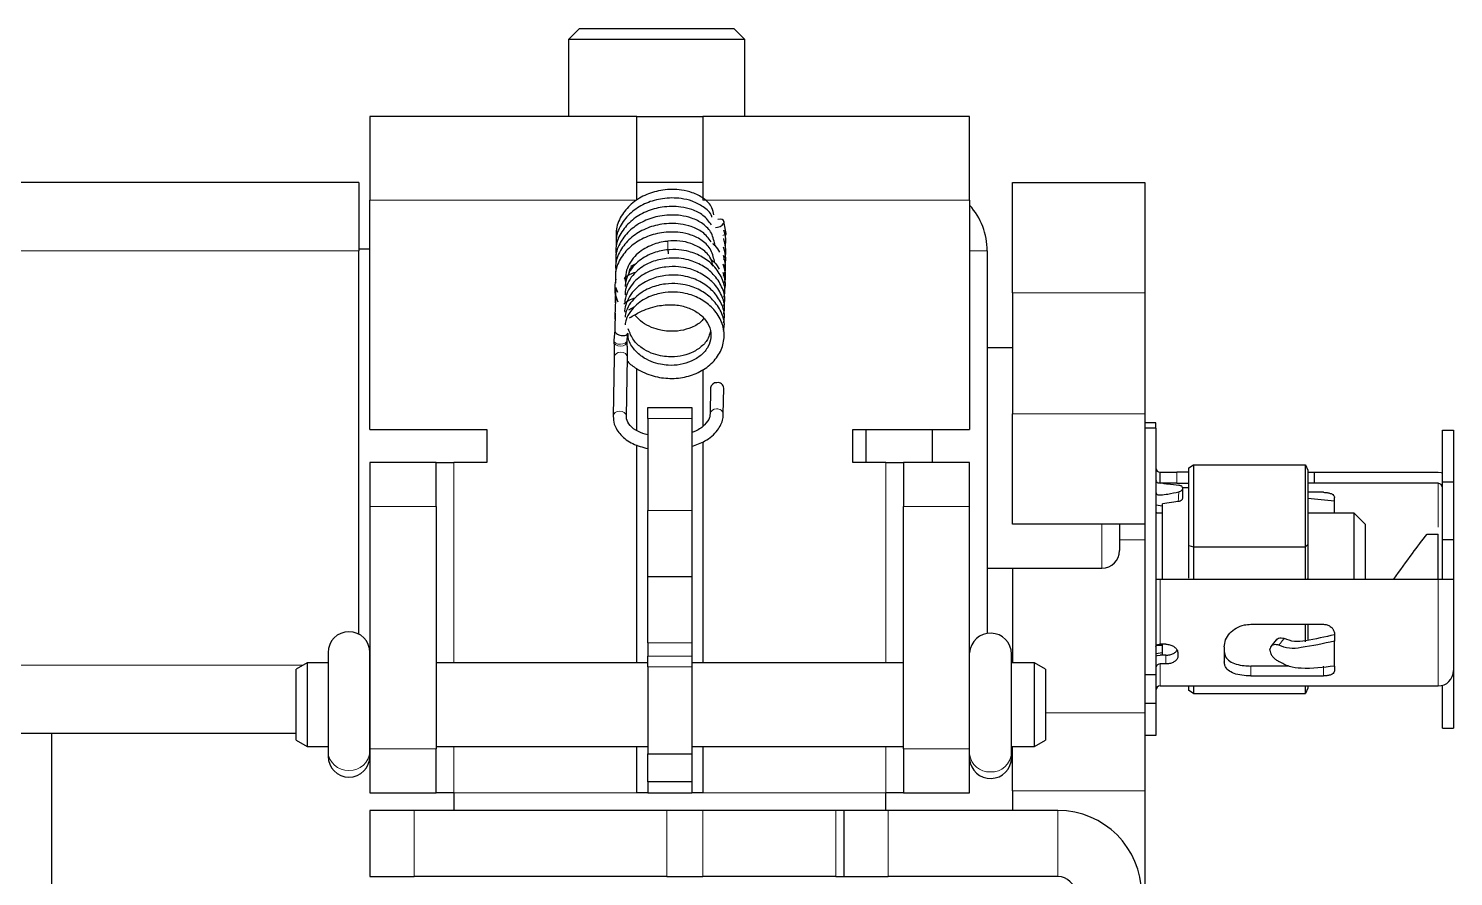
# Model space of a CAD drawing. Header units: millimetres. Extents: x -1019 to 1271, y -273 to 1986.
# Drawn here: x -70.8 to -6.1, y -226.9 to -188.4 of the extents above; entities that cross this region are included whole.
import ezdxf

# ---------------------------------------------------------------- set-up
doc = ezdxf.new("R2010")
doc.units = ezdxf.units.MM

msp = doc.modelspace()

# ---------------------------------------------------------------- linework, layer by layer
at = {"color": 7, "linetype": 'Continuous', "lineweight": 25}
for p, q in [((-45.789, -188.436), (-46.289, -188.936)), ((-45.789, -188.436), (-41.984, -188.436)), ((-41.984, -188.436), (-38.789, -188.436)), ((-38.289, -188.936), (-38.789, -188.436)), ((-46.289, -188.936), (-46.289, -192.436)), ((-41.941, -188.936), (-46.289, -188.936)), ((-38.289, -188.936), (-41.941, -188.936)), ((-38.289, -192.436), (-38.289, -188.936)), ((-43.189, -192.436), (-55.289, -192.436)), ((-55.289, -192.436), (-55.289, -196.236)), ((-43.189, -196.236), (-43.189, -192.436)), ((-43.189, -192.436), (-40.189, -192.436)), ((-28.089, -192.436), (-40.189, -192.436)), ((-40.189, -192.436), (-40.189, -196.236)), ((-28.089, -196.236), (-28.089, -192.436)), ((-55.789, -195.436), (-884.789, -195.436)), ((-55.789, -195.436), (-55.789, -198.536)), ((-40.189, -195.436), (-43.189, -195.436)), ((-26.139, -195.436), (-20.139, -195.436)), ((-26.139, -200.436), (-26.139, -195.436)), ((-20.139, -195.436), (-20.139, -200.436)), ((-55.289, -206.636), (-55.289, -196.236)), ((-28.089, -196.236), (-28.089, -206.636)), ((-39.141, -197.668), (-39.232, -197.19)), ((-39.137, -197.748), (-39.141, -197.668)), ((-39.135, -197.789), (-39.137, -197.748)), ((-55.789, -198.436), (-55.289, -198.436)), ((-55.789, -215.938), (-55.789, -198.536)), ((-43.454, -199.233), (-43.189, -199.086)), ((-27.289, -198.536), (-27.289, -215.899)), ((-44.149, -200.205), (-44.168, -200.894)), ((-44.145, -200.174), (-44.055, -200.406)), ((-44.163, -200.978), (-44.179, -201.628)), ((-44.156, -200.591), (-44.174, -201.285)), ((-26.139, -200.436), (-26.139, -205.936)), ((-20.139, -200.436), (-20.139, -205.936)), ((-44.17, -201.364), (-44.187, -202.066)), ((-43.551, -201.21), (-43.281, -201.057)), ((-44.181, -202.126), (-44.226, -202.609)), ((-44.177, -201.751), (-44.186, -202.136)), ((-43.627, -202.581), (-43.597, -202.263)), ((-44.226, -202.609), (-44.222, -202.689)), ((-43.623, -202.661), (-43.627, -202.581)), ((-26.139, -202.936), (-27.289, -202.936)), ((-44.209, -203.369), (-44.258, -206.045)), ((-43.658, -206.056), (-43.61, -203.38)), ((-43.189, -206.681), (-43.189, -203.878)), ((-40.189, -203.924), (-40.189, -206.482)), ((-39.839, -204.753), (-39.861, -205.942)), ((-39.261, -205.953), (-39.24, -204.764)), ((-42.689, -205.636), (-40.689, -205.636)), ((-42.689, -206.136), (-42.689, -205.636)), ((-42.689, -206.136), (-42.689, -210.321)), ((-40.689, -205.636), (-40.689, -206.136)), ((-40.689, -206.136), (-40.689, -210.321)), ((-39.86, -205.929), (-39.861, -205.942)), ((-26.139, -210.936), (-26.139, -205.936)), ((-20.139, -205.936), (-20.139, -210.936)), ((-55.289, -206.636), (-49.989, -206.636)), ((-49.989, -206.636), (-49.989, -208.136)), ((-33.389, -206.636), (-28.089, -206.636)), ((-33.389, -208.136), (-33.389, -206.636)), ((-32.789, -206.636), (-32.789, -208.136)), ((-29.789, -206.636), (-29.789, -208.136)), ((-19.639, -206.336), (-20.139, -206.336)), ((-19.639, -206.578), (-20.139, -206.578)), ((-19.639, -206.578), (-19.639, -206.336)), ((-19.639, -206.578), (-19.639, -217.759)), ((-6.639, -206.678), (-6.139, -206.678)), ((-6.639, -209.02), (-6.639, -206.678)), ((-6.139, -206.678), (-6.139, -209.02)), ((-43.189, -217.236), (-43.189, -207.342)), ((-40.189, -207.2), (-40.189, -217.236)), ((-52.289, -208.136), (-55.289, -208.136)), ((-55.289, -208.136), (-55.289, -210.136)), ((-52.289, -210.136), (-52.289, -208.136)), ((-52.289, -208.136), (-51.489, -208.136)), ((-49.989, -208.136), (-51.489, -208.136)), ((-31.889, -208.136), (-33.389, -208.136)), ((-31.889, -208.136), (-31.089, -208.136)), ((-28.089, -208.136), (-31.089, -208.136)), ((-31.089, -208.136), (-31.089, -210.136)), ((-28.089, -210.136), (-28.089, -208.136)), ((-19.439, -209.086), (-19.439, -208.586)), ((-19.439, -208.586), (-18.689, -208.586)), ((-18.139, -208.586), (-18.689, -208.586)), ((-18.139, -208.386), (-17.939, -208.244)), ((-18.139, -211.91), (-18.139, -208.386)), ((-17.939, -208.244), (-17.939, -211.968)), ((-17.939, -208.244), (-12.854, -208.244)), ((-12.854, -211.968), (-12.854, -208.244)), ((-12.854, -208.244), (-12.739, -208.49)), ((-12.739, -208.49), (-12.739, -211.868)), ((-12.739, -208.586), (-12.439, -208.586)), ((-12.439, -209.086), (-12.439, -208.586)), ((-12.439, -208.586), (-6.839, -208.586)), ((-18.689, -209.086), (-19.439, -209.086)), ((-18.689, -209.086), (-18.139, -209.086)), ((-18.439, -209.274), (-18.439, -209.349)), ((-18.139, -209.286), (-18.439, -209.286)), ((-12.439, -209.086), (-12.739, -209.086)), ((-6.839, -209.086), (-12.439, -209.086)), ((-6.639, -209.02), (-6.139, -209.02)), ((-6.639, -211.63), (-6.639, -209.02)), ((-6.139, -209.02), (-6.139, -211.63)), ((-19.639, -210.06), (-19.339, -210.103)), ((-18.625, -209.913), (-19.339, -210.014)), ((-19.339, -213.436), (-19.339, -210.014)), ((-12.039, -209.494), (-12.739, -209.494)), ((-11.539, -209.895), (-12.739, -209.776)), ((-11.539, -209.895), (-11.539, -209.731)), ((-11.539, -210.436), (-11.539, -209.895)), ((-55.289, -210.136), (-55.289, -221.136)), ((-52.289, -210.136), (-52.289, -221.136)), ((-42.689, -213.321), (-42.689, -210.321)), ((-40.689, -210.321), (-40.689, -213.321)), ((-31.089, -221.136), (-31.089, -210.136)), ((-28.089, -221.136), (-28.089, -210.136)), ((-19.339, -210.436), (-19.639, -210.436)), ((-10.639, -210.436), (-12.739, -210.436)), ((-10.139, -210.936), (-10.639, -210.436)), ((-10.639, -213.436), (-10.639, -210.436)), ((-20.139, -210.936), (-26.139, -210.936)), ((-21.289, -210.936), (-21.289, -212.136)), ((-20.139, -210.936), (-20.139, -211.649)), ((-10.139, -210.936), (-10.139, -213.436)), ((-20.139, -211.649), (-20.139, -219.507)), ((-18.139, -213.39), (-18.139, -211.91)), ((-18.139, -211.91), (-17.939, -211.968)), ((-17.939, -211.968), (-17.939, -213.436)), ((-17.939, -211.968), (-12.854, -211.968)), ((-12.854, -211.968), (-12.739, -211.868)), ((-12.854, -213.436), (-12.854, -211.968)), ((-12.739, -211.868), (-12.739, -213.408)), ((-7.339, -211.387), (-6.839, -211.387)), ((-6.639, -211.63), (-6.139, -211.63)), ((-6.639, -213.436), (-6.639, -211.63)), ((-6.139, -211.63), (-6.139, -213.436)), ((-27.289, -212.936), (-22.089, -212.936)), ((-26.139, -212.936), (-26.139, -217.236)), ((-42.689, -213.321), (-40.689, -213.321)), ((-42.689, -216.321), (-42.689, -213.321)), ((-40.689, -213.321), (-40.689, -216.321)), ((-19.639, -213.436), (-19.439, -213.436)), ((-19.439, -213.436), (-8.839, -213.436)), ((-12.767, -213.436), (-12.739, -213.408)), ((-8.839, -213.436), (-6.839, -213.436)), ((-6.839, -213.436), (-6.139, -213.436)), ((-6.139, -213.436), (-6.139, -217.586)), ((-15.339, -215.486), (-12.039, -215.486)), ((-12.854, -216.276), (-12.854, -215.486)), ((-12.739, -215.486), (-12.739, -216.215)), ((-42.689, -216.321), (-42.689, -216.938)), ((-40.689, -216.321), (-40.689, -216.938)), ((-19.597, -216.436), (-19.339, -216.436)), ((-19.189, -216.389), (-19.439, -216.389)), ((-19.339, -216.887), (-19.339, -216.389)), ((-16.539, -216.51), (-16.539, -217.188)), ((-14.189, -216.197), (-14.422, -216.492)), ((-14.148, -216.154), (-14.186, -216.2)), ((-11.539, -215.928), (-11.539, -216.253)), ((-11.539, -217.385), (-11.539, -216.253)), ((-57.192, -216.773), (-57.192, -221.26)), ((-55.292, -221.26), (-55.292, -216.773)), ((-42.689, -217.421), (-42.689, -216.938)), ((-40.689, -216.938), (-40.689, -217.421)), ((-26.19, -221.325), (-26.19, -216.838)), ((-19.639, -216.813), (-19.339, -216.77)), ((-19.189, -216.887), (-19.439, -216.887)), ((-18.639, -216.806), (-18.639, -216.925)), ((-14.466, -216.658), (-14.466, -216.629)), ((-58.139, -217.236), (-58.639, -217.525)), ((-58.639, -220.748), (-58.639, -217.525)), ((-57.192, -217.236), (-58.139, -217.236)), ((-58.139, -217.236), (-58.139, -221.036)), ((-55.289, -217.236), (-55.292, -217.236)), ((-42.689, -217.236), (-52.289, -217.236)), ((-42.689, -217.421), (-42.689, -221.362)), ((-31.089, -217.236), (-40.689, -217.236)), ((-40.689, -217.421), (-40.689, -221.362)), ((-25.139, -217.236), (-26.19, -217.236)), ((-24.639, -217.525), (-25.139, -217.236)), ((-25.139, -219.136), (-25.139, -217.236)), ((-24.639, -217.525), (-24.639, -219.136)), ((-20.139, -217.759), (-19.639, -217.759)), ((-19.639, -217.759), (-19.639, -219.069)), ((-19.189, -217.284), (-19.439, -217.284)), ((-13.619, -217.379), (-15.339, -217.379)), ((-15.339, -217.832), (-12.039, -217.832)), ((-11.539, -217.385), (-11.539, -217.597)), ((-6.139, -217.586), (-6.139, -220.194)), ((-19.439, -218.286), (-12.439, -218.286)), ((-18.139, -218.487), (-18.139, -218.286)), ((-17.939, -218.629), (-18.139, -218.487)), ((-17.939, -218.286), (-17.939, -218.629)), ((-12.854, -218.629), (-12.854, -218.286)), ((-12.739, -218.382), (-12.854, -218.629)), ((-12.739, -218.286), (-12.739, -218.382)), ((-12.439, -218.286), (-6.839, -218.286)), ((-6.639, -220.194), (-6.639, -218.257)), ((-20.139, -219.069), (-19.639, -219.069)), ((-19.639, -219.069), (-19.639, -220.536)), ((-17.939, -218.629), (-12.854, -218.629)), ((-25.139, -221.036), (-25.139, -219.136)), ((-24.639, -219.136), (-24.639, -220.748)), ((-20.139, -219.507), (-20.139, -223.042)), ((-6.639, -220.194), (-6.139, -220.194)), ((-58.639, -220.436), (-881.839, -220.436)), ((-69.739, -220.436), (-69.739, -233.836)), ((-58.639, -220.748), (-58.139, -221.036)), ((-58.139, -221.036), (-57.192, -221.036)), ((-55.292, -221.036), (-55.289, -221.036)), ((-52.289, -221.036), (-42.689, -221.036)), ((-43.189, -223.136), (-43.189, -221.036)), ((-40.689, -221.036), (-31.089, -221.036)), ((-40.189, -221.036), (-40.189, -223.136)), ((-26.19, -221.036), (-25.139, -221.036)), ((-26.139, -223.042), (-26.139, -221.036)), ((-25.139, -221.036), (-24.639, -220.748)), ((-19.639, -220.536), (-20.139, -220.536)), ((-57.192, -221.26), (-57.192, -221.473)), ((-55.292, -221.473), (-55.292, -221.26)), ((-55.289, -221.136), (-55.289, -223.136)), ((-52.289, -223.136), (-52.289, -221.136)), ((-42.689, -221.362), (-40.689, -221.362)), ((-42.689, -222.636), (-42.689, -221.362)), ((-40.689, -221.362), (-40.689, -222.636)), ((-31.089, -221.136), (-31.089, -223.136)), ((-28.089, -223.136), (-28.089, -221.136)), ((-26.19, -221.538), (-26.19, -221.325)), ((-40.689, -222.636), (-42.689, -222.636)), ((-42.689, -222.636), (-42.689, -223.136)), ((-40.689, -222.636), (-40.689, -223.136)), ((-55.289, -223.136), (-52.289, -223.136)), ((-51.489, -223.136), (-52.289, -223.136)), ((-51.489, -223.136), (-51.489, -223.936)), ((-42.689, -223.136), (-43.189, -223.136)), ((-42.689, -223.136), (-40.689, -223.136)), ((-40.189, -223.136), (-40.689, -223.136)), ((-31.889, -223.936), (-31.889, -223.136)), ((-31.089, -223.136), (-31.889, -223.136)), ((-31.089, -223.136), (-28.089, -223.136)), ((-26.139, -223.042), (-26.139, -223.936)), ((-20.139, -223.042), (-20.139, -227.66)), ((-55.289, -223.936), (-55.289, -226.936)), ((-53.289, -223.936), (-55.289, -223.936)), ((-41.83, -223.936), (-53.289, -223.936)), ((-40.191, -223.936), (-41.83, -223.936)), ((-34.15, -223.936), (-40.191, -223.936)), ((-33.789, -223.936), (-34.15, -223.936)), ((-33.789, -223.936), (-33.789, -226.936)), ((-31.789, -223.936), (-33.789, -223.936)), ((-24.089, -223.936), (-31.789, -223.936)), ((-55.289, -226.936), (-53.289, -226.936)), ((-41.83, -226.936), (-53.289, -226.936)), ((-41.83, -226.936), (-40.191, -226.936)), ((-34.15, -226.936), (-40.191, -226.936)), ((-34.15, -226.936), (-33.789, -226.936)), ((-33.789, -226.936), (-31.789, -226.936)), ((-24.089, -226.936), (-31.789, -226.936))]:
    msp.add_line(p, q, dxfattribs=at)
at = {"color": 8, "linetype": 'Continuous', "lineweight": 18}
for p, q in [((-55.289, -196.236), (-43.189, -196.236)), ((-40.189, -196.236), (-28.089, -196.236)), ((-55.789, -198.536), (-884.789, -198.536)), ((-28.089, -198.536), (-27.289, -198.536)), ((-20.139, -200.436), (-26.139, -200.436)), ((-40.689, -206.136), (-42.689, -206.136)), ((-26.139, -205.936), (-20.139, -205.936)), ((-51.489, -208.136), (-51.489, -217.236)), ((-31.889, -217.236), (-31.889, -208.136)), ((-18.689, -208.586), (-18.689, -209.086)), ((-6.839, -211.077), (-6.839, -209.086)), ((-55.289, -210.136), (-52.289, -210.136)), ((-42.689, -210.321), (-40.689, -210.321)), ((-31.089, -210.136), (-28.089, -210.136)), ((-22.089, -212.936), (-22.089, -210.936)), ((-20.139, -211.649), (-21.289, -211.649)), ((-19.439, -213.436), (-19.439, -216.389)), ((-6.839, -218.286), (-6.839, -213.436)), ((-40.689, -216.321), (-42.689, -216.321)), ((-42.689, -216.938), (-40.689, -216.938)), ((-19.189, -217.284), (-19.189, -216.887)), ((-58.312, -217.336), (-882.165, -217.336)), ((-40.689, -217.421), (-42.689, -217.421)), ((-19.439, -217.284), (-19.439, -218.286)), ((-15.339, -217.379), (-15.339, -217.832)), ((-12.039, -217.832), (-12.039, -217.379)), ((-24.639, -219.507), (-20.139, -219.507)), ((-51.489, -221.036), (-51.489, -223.136)), ((-31.889, -223.136), (-31.889, -221.036)), ((-52.289, -221.136), (-55.289, -221.136)), ((-28.089, -221.136), (-31.089, -221.136)), ((-51.489, -223.136), (-43.189, -223.136)), ((-40.189, -223.136), (-31.889, -223.136)), ((-20.139, -223.042), (-26.139, -223.042)), ((-53.289, -226.936), (-53.289, -223.936)), ((-41.83, -223.936), (-41.83, -226.936)), ((-40.191, -226.936), (-40.191, -223.936)), ((-34.15, -223.936), (-34.15, -226.936)), ((-31.789, -226.936), (-31.789, -223.936)), ((-24.089, -226.936), (-24.089, -223.936))]:
    msp.add_line(p, q, dxfattribs=at)
at = {"color": 7, "linetype": 'Continuous', "lineweight": 25, "flags": 128}
for points in [[(-39.61, -197.471), (-39.52, -197.464), (-39.408, -197.427), (-39.314, -197.368), (-39.25, -197.297), (-39.227, -197.224), (-39.248, -197.161), (-39.309, -197.116), (-39.403, -197.097), (-39.513, -197.107), (-39.513, -197.107)], [(-6.839, -208.586), (-6.702, -208.6), (-6.639, -208.616)], [(-19.639, -216.511), (-19.635, -216.487), (-19.623, -216.464), (-19.605, -216.443), (-19.58, -216.425), (-19.55, -216.409), (-19.515, -216.398), (-19.478, -216.391), (-19.439, -216.389)], [(-19.639, -216.911), (-19.575, -216.898), (-19.439, -216.887)]]:
    msp.add_lwpolyline(points, dxfattribs=at)
at = {"color": 8, "linetype": 'Continuous', "lineweight": 18, "flags": 128}
for points in [[(-44.226, -202.609), (-44.204, -202.67), (-44.141, -202.726), (-44.044, -202.762), (-43.929, -202.773)], [(-44.222, -202.689), (-44.201, -202.75), (-44.137, -202.806), (-44.04, -202.843), (-43.926, -202.854)], [(-43.929, -202.773), (-43.815, -202.757), (-43.717, -202.716), (-43.651, -202.657), (-43.626, -202.588), (-43.627, -202.582)], [(-43.926, -202.854), (-43.811, -202.837), (-43.713, -202.796), (-43.647, -202.737), (-43.623, -202.668), (-43.623, -202.661)], [(-43.921, -203.133), (-43.805, -203.149), (-43.705, -203.199), (-43.637, -203.276), (-43.61, -203.367), (-43.61, -203.38)], [(-43.969, -205.809), (-43.853, -205.825), (-43.754, -205.875), (-43.685, -205.952), (-43.658, -206.043), (-43.658, -206.053)]]:
    msp.add_lwpolyline(points, dxfattribs=at)
at = {"color": 7, "linetype": 'Continuous', "lineweight": 25}
for centre, radius, start, end in [((-30.389, -198.536), 3.1, 0, 42.10345), ((-40.453, -198.478), 1.321, 180.03812, 188.14499), ((-39.571, -204.787), 0.271, 85.73425, 172.68849), ((-39.513, -204.79), 0.275, 5.44423, 97.76212), ((-19.439, -208.386), 0.2, 180, 270), ((-6.839, -209.286), 0.2, 360, 90), ((-19.539, -210.355), 0.0996, 183.92792, 234.46683), ((-22.089, -212.136), 0.8, 270, 360), ((-56.242, -216.773), 0.95, 0, 180), ((-27.14, -216.838), 0.95, 0, 176.43864), ((-19.457, -217.466), 0.183, 84.18756, 172.66613), ((-6.839, -217.586), 0.7, 270, 0), ((-19.439, -218.486), 0.2, 90, 180), ((-56.242, -221.473), 0.95, 180, 0), ((-27.14, -221.538), 0.95, 183.56136, 0), ((-24.089, -227.736), 3.8, 360, 90), ((-24.089, -227.736), 0.8, 0, 90)]:
    msp.add_arc(centre, radius, start, end, dxfattribs=at)
at = {"color": 8, "linetype": 'Continuous', "lineweight": 18}
for centre, radius, start, end in [((-39.322, -197.652), 0.181, 283.90594, 354.86143), ((-39.273, -197.749), 0.136, 306.99505, 0.34312), ((-35.777, -198.212), 6.004, 178.95899, 182.54389), ((-43.941, -203.403), 0.271, 85.73425, 172.68849), ((-43.989, -206.079), 0.271, 85.73561, 172.67092), ((-39.591, -205.98), 0.274, 86.00044, 169.28545), ((-39.535, -205.979), 0.275, 5.45357, 97.76132), ((-56.283, -221.215), 0.91, 182.83874, 272.58194), ((-56.201, -221.215), 0.91, 267.41806, 357.16126), ((-27.18, -221.276), 0.915, 186.49577, 272.45998), ((-27.099, -221.28), 0.91, 267.41806, 357.16126)]:
    msp.add_arc(centre, radius, start, end, dxfattribs=at)
at = {"color": 7, "linetype": 'Continuous', "lineweight": 25}
for points, knots in [([(-39.688, -196.903), (-39.71, -196.794), (-39.77, -196.496), (-40.126, -196.144), (-40.624, -195.882), (-41.255, -195.734), (-41.987, -195.737), (-42.753, -195.948), (-43.4, -196.332), (-43.878, -196.873), (-44.137, -197.437), (-44.118, -197.803), (-44.112, -197.936)], [0, 0, 0, 0, 0.0609839, 0.1665776, 0.2611484, 0.340769, 0.4665559, 0.5806366, 0.6944561, 0.8102727, 0.930746, 1, 1, 1, 1]), ([(-39.795, -197.353), (-39.911, -197.198), (-40.132, -196.905), (-40.65, -196.653), (-41.277, -196.505), (-42.012, -196.512), (-42.776, -196.725), (-43.421, -197.111), (-43.896, -197.654), (-44.151, -198.211), (-44.132, -198.569), (-44.125, -198.694)], [0, 0, 0, 0, 0.11295, 0.214051, 0.299187, 0.433803, 0.55581, 0.677461, 0.801422, 0.930294, 1, 1, 1, 1]), ([(-39.777, -196.999), (-39.78, -196.989), (-39.832, -196.795), (-40.146, -196.532), (-40.633, -196.266), (-41.268, -196.12), (-41.999, -196.124), (-42.765, -196.337), (-43.41, -196.721), (-43.887, -197.264), (-44.143, -197.82), (-44.125, -198.179), (-44.118, -198.306)], [0, 0, 0, 0, 0.0061328, 0.1183376, 0.2188004, 0.30339, 0.4370853, 0.5582979, 0.6791949, 0.8022997, 0.9303188, 1, 1, 1, 1]), ([(-39.64, -198.309), (-39.676, -198.11), (-39.748, -197.72), (-40.154, -197.295), (-40.659, -197.037), (-41.29, -196.892), (-42.023, -196.899), (-42.788, -197.114), (-43.432, -197.5), (-43.905, -198.044), (-44.159, -198.601), (-44.139, -198.958), (-44.132, -199.083)], [0, 0, 0, 0, 0.105633, 0.206699, 0.297136, 0.373302, 0.493784, 0.602944, 0.711752, 0.822704, 0.93802, 1, 1, 1, 1]), ([(-39.653, -199.082), (-39.692, -198.881), (-39.766, -198.489), (-40.176, -198.063), (-40.682, -197.807), (-41.314, -197.664), (-42.047, -197.673), (-42.811, -197.891), (-43.452, -198.279), (-43.927, -198.825), (-44.187, -199.428), (-44.158, -199.833), (-44.146, -200.006)], [0, 0, 0, 0, 0.104296, 0.202934, 0.291149, 0.365462, 0.483109, 0.589629, 0.695738, 0.804096, 0.916648, 1, 1, 1, 1]), ([(-39.814, -198.12), (-39.931, -197.966), (-40.153, -197.674), (-40.673, -197.423), (-41.301, -197.277), (-42.036, -197.286), (-42.799, -197.502), (-43.442, -197.89), (-43.915, -198.435), (-44.167, -198.991), (-44.146, -199.347), (-44.139, -199.471)], [0, 0, 0, 0, 0.113055, 0.214192, 0.299379, 0.434187, 0.556286, 0.677953, 0.802107, 0.931106, 1, 1, 1, 1]), ([(-39.167, -198.334), (-39.155, -198.217), (-39.131, -197.968), (-39.199, -197.72), (-39.235, -197.589)], [0, 0, 0, 0, 0.468673, 1, 1, 1, 1]), ([(-41.78, -198.101), (-41.796, -198.102), (-42.034, -198.117), (-42.52, -198.243), (-43.068, -198.554), (-43.433, -198.948), (-43.634, -199.317), (-43.721, -199.711), (-43.706, -199.942), (-43.698, -200.059)], [0, 0, 0, 0, 0.0151801, 0.2174139, 0.4505766, 0.582747, 0.7207301, 0.8592406, 1, 1, 1, 1]), ([(-39.734, -199.221), (-39.759, -199.106), (-39.825, -198.803), (-40.19, -198.448), (-40.693, -198.195), (-41.232, -198.062), (-41.594, -198.08), (-41.777, -198.089)], [0, 0, 0, 0, 0.151607, 0.400003, 0.622084, 0.809197, 1, 1, 1, 1]), ([(-39.754, -198.195), (-39.72, -198.225), (-39.58, -198.345), (-39.494, -198.488), (-39.43, -198.596)], [0, 0, 0, 0, 0.248613, 1, 1, 1, 1]), ([(-39.223, -199.242), (-39.208, -199.207), (-39.088, -198.929), (-39.174, -198.627), (-39.249, -198.362)], [0, 0, 0, 0, 0.124356, 1, 1, 1, 1]), ([(-39.241, -198.92), (-39.216, -198.865), (-39.136, -198.689), (-39.147, -198.363), (-39.21, -198.105), (-39.242, -197.976)], [0, 0, 0, 0, 0.181461, 0.588641, 1, 1, 1, 1]), ([(-39.238, -201.025), (-39.22, -200.949), (-39.154, -200.659), (-39.304, -200.15), (-39.667, -199.596), (-40.203, -199.181), (-40.762, -198.947), (-41.317, -198.85), (-41.885, -198.86), (-42.545, -199.015), (-43.09, -199.333), (-43.455, -199.728), (-43.648, -200.095), (-43.724, -200.382), (-43.719, -200.517), (-43.718, -200.535)], [0, 0, 0, 0, 0.039759, 0.151422, 0.260898, 0.359607, 0.457072, 0.522051, 0.602454, 0.695291, 0.802476, 0.863214, 0.9266, 0.990206, 1, 1, 1, 1]), ([(-39.231, -200.64), (-39.213, -200.565), (-39.147, -200.276), (-39.295, -199.767), (-39.657, -199.213), (-40.192, -198.797), (-40.751, -198.562), (-41.305, -198.464), (-41.872, -198.473), (-42.533, -198.627), (-43.079, -198.944), (-43.444, -199.338), (-43.639, -199.705), (-43.715, -199.992), (-43.711, -200.127), (-43.71, -200.145)], [0, 0, 0, 0, 0.039358, 0.151046, 0.260583, 0.359351, 0.456825, 0.521824, 0.60227, 0.695179, 0.802373, 0.863126, 0.926539, 0.990184, 1, 1, 1, 1]), ([(-39.825, -198.916), (-39.772, -198.961), (-39.61, -199.096), (-39.51, -199.259), (-39.444, -199.369)], [0, 0, 0, 0, 0.329141, 1, 1, 1, 1]), ([(-39.249, -199.677), (-39.227, -199.625), (-39.097, -199.331), (-39.184, -199.011), (-39.256, -198.749)], [0, 0, 0, 0, 0.176922, 1, 1, 1, 1]), ([(-43.754, -199.79), (-43.751, -199.786), (-43.615, -199.621), (-43.423, -199.558), (-43.236, -199.496)], [0, 0, 0, 0, 0.019176, 1, 1, 1, 1]), ([(-39.251, -201.795), (-39.234, -201.717), (-39.169, -201.425), (-39.321, -200.915), (-39.687, -200.363), (-40.226, -199.949), (-40.786, -199.717), (-41.341, -199.622), (-41.909, -199.634), (-42.568, -199.791), (-43.113, -200.11), (-43.476, -200.507), (-43.667, -200.875), (-43.742, -201.162), (-43.736, -201.297), (-43.735, -201.314)], [0, 0, 0, 0, 0.04056, 0.152172, 0.261527, 0.360118, 0.457567, 0.522504, 0.602821, 0.695513, 0.802684, 0.863391, 0.926722, 0.99025, 1, 1, 1, 1]), ([(-39.244, -201.41), (-39.227, -201.333), (-39.162, -201.042), (-39.313, -200.532), (-39.677, -199.979), (-40.215, -199.565), (-40.774, -199.332), (-41.329, -199.236), (-41.897, -199.247), (-42.556, -199.403), (-43.101, -199.722), (-43.465, -200.117), (-43.658, -200.485), (-43.733, -200.772), (-43.727, -200.907), (-43.727, -200.925)], [0, 0, 0, 0, 0.040159, 0.151798, 0.261213, 0.359862, 0.45732, 0.522277, 0.602638, 0.695402, 0.80258, 0.863302, 0.926661, 0.990228, 1, 1, 1, 1]), ([(-43.542, -199.645), (-43.539, -199.579), (-43.534, -199.418), (-43.439, -199.277), (-43.383, -199.194)], [0, 0, 0, 0, 0.413792, 1, 1, 1, 1]), ([(-39.211, -200.313), (-39.207, -200.304), (-39.107, -200.053), (-39.19, -199.782), (-39.27, -199.522)], [0, 0, 0, 0, 0.03738, 1, 1, 1, 1]), ([(-39.227, -199.988), (-39.215, -199.96), (-39.102, -199.689), (-39.187, -199.397), (-39.263, -199.135)], [0, 0, 0, 0, 0.104944, 1, 1, 1, 1]), ([(-44.142, -199.818), (-44.176, -200.049), (-44.228, -200.403), (-44.088, -200.736), (-44.04, -200.851)], [0, 0, 0, 0, 0.654086, 1, 1, 1, 1]), ([(-39.258, -202.18), (-39.241, -202.101), (-39.176, -201.809), (-39.33, -201.298), (-39.697, -200.746), (-40.237, -200.333), (-40.797, -200.102), (-41.353, -200.008), (-41.921, -200.021), (-42.58, -200.178), (-43.125, -200.5), (-43.483, -200.895), (-43.67, -201.231), (-43.706, -201.447), (-43.72, -201.536)], [0, 0, 0, 0, 0.0421697, 0.1570546, 0.2695783, 0.3710235, 0.4713446, 0.538179, 0.6208254, 0.7161819, 0.8265148, 0.889, 0.9541745, 1, 1, 1, 1]), ([(-43.774, -200.952), (-43.773, -200.951), (-43.634, -200.787), (-43.444, -200.722), (-43.254, -200.658)], [0, 0, 0, 0, 0.0043085, 1, 1, 1, 1]), ([(-43.612, -203.538), (-43.608, -203.543), (-43.504, -203.679), (-43.12, -203.94), (-42.48, -204.242), (-41.681, -204.354), (-40.917, -204.271), (-40.214, -203.994), (-39.648, -203.544), (-39.291, -202.961), (-39.182, -202.317), (-39.329, -201.681), (-39.709, -201.129), (-40.247, -200.717), (-40.809, -200.487), (-41.366, -200.394), (-41.933, -200.408), (-42.591, -200.566), (-43.137, -200.889), (-43.492, -201.285), (-43.674, -201.606), (-43.708, -201.809), (-43.72, -201.884)], [0, 0, 0, 0, 0.001739, 0.04451, 0.111438, 0.17172, 0.231589, 0.292281, 0.355433, 0.417856, 0.478483, 0.541525, 0.603252, 0.6589, 0.713959, 0.750631, 0.795969, 0.848267, 0.908822, 0.94311, 0.978867, 1, 1, 1, 1]), ([(-43.51, -201.571), (-43.357, -201.478), (-42.978, -201.247), (-42.43, -201.054), (-41.914, -200.982), (-41.49, -200.968), (-40.997, -201.045), (-40.48, -201.273), (-40.084, -201.612), (-39.848, -202.025), (-39.798, -202.466), (-39.931, -202.898), (-40.238, -203.277), (-40.685, -203.556), (-41.208, -203.715), (-41.697, -203.744), (-42.144, -203.688), (-42.557, -203.564), (-42.988, -203.334), (-43.364, -202.969), (-43.594, -202.588), (-43.585, -202.343), (-43.583, -202.281)], [0, 0, 0, 0, 0.057602, 0.142011, 0.174819, 0.202628, 0.257383, 0.31169, 0.366506, 0.423146, 0.478791, 0.532736, 0.589003, 0.644418, 0.694705, 0.74463, 0.777573, 0.817783, 0.863747, 0.916751, 0.978824, 1, 1, 1, 1]), ([(-40.129, -201.582), (-40.166, -201.631), (-40.3, -201.808), (-40.676, -202.013), (-41.194, -202.173), (-41.685, -202.197), (-42.132, -202.139), (-42.543, -202.011), (-42.96, -201.792), (-43.165, -201.569), (-43.269, -201.456)], [0, 0, 0, 0, 0.0624947, 0.223598, 0.3697968, 0.5152134, 0.6110754, 0.7279853, 0.8614908, 1, 1, 1, 1]), ([(-44.176, -202.127), (-44.179, -202.134), (-44.192, -202.162), (-44.168, -202.221), (-44.106, -202.29), (-44.008, -202.346), (-43.931, -202.364), (-43.892, -202.373)], [0, 0, 0, 0, 0.07364, 0.30523, 0.53682, 0.76841, 1, 1, 1, 1]), ([(-43.892, -202.373), (-43.854, -202.376), (-43.776, -202.383), (-43.678, -202.357), (-43.612, -202.312), (-43.603, -202.271), (-43.599, -202.253)], [0, 0, 0, 0, 0.262071, 0.524142, 0.786214, 1, 1, 1, 1]), ([(-39.859, -202.203), (-39.883, -202.304), (-39.941, -202.551), (-40.238, -202.892), (-40.68, -203.171), (-41.205, -203.329), (-41.694, -203.358), (-42.141, -203.301), (-42.555, -203.176), (-42.98, -202.945), (-43.378, -202.581), (-43.505, -202.253), (-43.574, -202.077)], [0, 0, 0, 0, 0.079664, 0.195766, 0.310074, 0.413804, 0.516835, 0.584804, 0.667751, 0.762541, 0.871932, 1, 1, 1, 1]), ([(-44.222, -202.689), (-44.22, -202.743), (-44.216, -202.848), (-44.211, -203.036), (-44.209, -203.206), (-44.209, -203.315), (-44.209, -203.358), (-44.209, -203.369)], [0, 0, 0, 0, 0.241788, 0.476448, 0.71323, 0.929509, 1, 1, 1, 1]), ([(-43.61, -203.38), (-43.609, -203.334), (-43.608, -203.24), (-43.611, -203.045), (-43.616, -202.837), (-43.62, -202.72), (-43.623, -202.661)], [0, 0, 0, 0, 0.24318, 0.501797, 0.749272, 1, 1, 1, 1]), ([(-44.258, -206.045), (-44.248, -206.163), (-44.224, -206.467), (-43.934, -206.914), (-43.412, -207.309), (-42.925, -207.444), (-42.689, -207.51)], [0, 0, 0, 0, 0.171378, 0.44156, 0.728252, 1, 1, 1, 1]), ([(-42.689, -206.885), (-42.838, -206.841), (-43.187, -206.737), (-43.526, -206.453), (-43.65, -206.219), (-43.656, -206.09), (-43.658, -206.056)], [0, 0, 0, 0, 0.240048, 0.562087, 0.882317, 1, 1, 1, 1]), ([(-39.861, -205.942), (-39.867, -205.995), (-39.883, -206.146), (-40.075, -206.42), (-40.382, -206.67), (-40.632, -206.752), (-40.689, -206.771)], [0, 0, 0, 0, 0.19706, 0.559349, 0.901347, 1, 1, 1, 1]), ([(-40.689, -207.406), (-40.482, -207.333), (-40.003, -207.163), (-39.511, -206.719), (-39.285, -206.274), (-39.266, -206.019), (-39.261, -205.953)], [0, 0, 0, 0, 0.259805, 0.600472, 0.896035, 1, 1, 1, 1]), ([(-19.639, -208.899), (-19.638, -208.918), (-19.636, -208.954), (-19.619, -209.004), (-19.582, -209.053), (-19.511, -209.064), (-19.463, -209.07), (-19.439, -209.073)], [0, 0, 0, 0, 0.195302, 0.377541, 0.538909, 0.761383, 1, 1, 1, 1]), ([(-19.331, -209.086), (-19.253, -209.096), (-19.002, -209.127), (-18.761, -209.156), (-18.596, -209.176)], [0, 0, 0, 0, 0.313457, 1, 1, 1, 1]), ([(-18.439, -209.274), (-18.441, -209.261), (-18.446, -209.236), (-18.487, -209.204), (-18.54, -209.184), (-18.581, -209.178), (-18.596, -209.176)], [0, 0, 0, 0, 0.266311, 0.549123, 0.829777, 1, 1, 1, 1]), ([(-18.596, -209.468), (-18.573, -209.46), (-18.524, -209.446), (-18.47, -209.411), (-18.442, -209.378), (-18.44, -209.357), (-18.439, -209.349)], [0, 0, 0, 0, 0.266331, 0.548449, 0.829136, 1, 1, 1, 1]), ([(-18.439, -209.349), (-18.439, -209.376), (-18.439, -209.447), (-18.439, -209.561), (-18.439, -209.678), (-18.439, -209.75), (-18.439, -209.78)], [0, 0, 0, 0, 0.190015, 0.497902, 0.793065, 1, 1, 1, 1]), ([(-19.639, -209.458), (-19.638, -209.477), (-19.636, -209.513), (-19.619, -209.56), (-19.58, -209.606), (-19.504, -209.608), (-19.343, -209.605), (-19.031, -209.571), (-18.761, -209.507), (-18.596, -209.468)], [0, 0, 0, 0, 0.052051, 0.100621, 0.143629, 0.208426, 0.277664, 0.558659, 1, 1, 1, 1]), ([(-18.516, -209.881), (-18.529, -209.887), (-18.561, -209.902), (-18.601, -209.909), (-18.625, -209.913)], [0, 0, 0, 0, 0.40435, 1, 1, 1, 1]), ([(-18.439, -209.78), (-18.441, -209.794), (-18.446, -209.82), (-18.48, -209.856), (-18.507, -209.875), (-18.516, -209.881)], [0, 0, 0, 0, 0.404591, 0.809176, 1, 1, 1, 1]), ([(-12.039, -209.494), (-11.982, -209.496), (-11.87, -209.501), (-11.72, -209.538), (-11.607, -209.596), (-11.547, -209.664), (-11.541, -209.712), (-11.539, -209.731)], [0, 0, 0, 0, 0.214385, 0.428772, 0.643033, 0.856802, 1, 1, 1, 1]), ([(-8.839, -213.436), (-8.559, -213.042), (-8.058, -212.337), (-7.559, -211.677), (-7.339, -211.387)], [0, 0, 0, 0, 0.559911, 1, 1, 1, 1]), ([(-6.839, -213.436), (-6.839, -213.042), (-6.839, -212.337), (-6.839, -211.677), (-6.839, -211.387)], [0, 0, 0, 0, 0.559866, 1, 1, 1, 1]), ([(-16.539, -216.51), (-16.526, -216.404), (-16.501, -216.191), (-16.301, -215.885), (-16.004, -215.645), (-15.665, -215.507), (-15.435, -215.492), (-15.339, -215.486)], [0, 0, 0, 0, 0.212833, 0.42585, 0.635542, 0.846587, 1, 1, 1, 1]), ([(-12.039, -215.486), (-11.982, -215.491), (-11.87, -215.501), (-11.72, -215.579), (-11.607, -215.692), (-11.547, -215.816), (-11.541, -215.896), (-11.539, -215.928)], [0, 0, 0, 0, 0.214445, 0.428893, 0.643239, 0.857188, 1, 1, 1, 1]), ([(-19.189, -216.389), (-19.127, -216.394), (-19.003, -216.403), (-18.838, -216.478), (-18.714, -216.586), (-18.648, -216.702), (-18.641, -216.776), (-18.639, -216.806)], [0, 0, 0, 0, 0.214393, 0.428789, 0.643061, 0.856854, 1, 1, 1, 1]), ([(-14.062, -216.434), (-14.111, -216.422), (-14.209, -216.399), (-14.333, -216.419), (-14.423, -216.479), (-14.462, -216.557), (-14.465, -216.612), (-14.466, -216.629)], [0, 0, 0, 0, 0.225867, 0.451734, 0.677598, 0.903479, 1, 1, 1, 1]), ([(-14.148, -216.154), (-14.142, -216.149), (-14.106, -216.122), (-14.022, -216.096), (-13.907, -216.1), (-13.835, -216.121), (-13.812, -216.128)], [0, 0, 0, 0, 0.088696, 0.457739, 0.826694, 1, 1, 1, 1]), ([(-11.539, -216.253), (-12.037, -216.361), (-12.708, -216.507), (-13.603, -216.618), (-13.908, -216.496), (-14.062, -216.434)], [0, 0, 0, 0, 0.587693, 0.790818, 1, 1, 1, 1]), ([(-11.539, -215.963), (-11.968, -216.06), (-12.559, -216.195), (-13.373, -216.309), (-13.665, -216.188), (-13.812, -216.128)], [0, 0, 0, 0, 0.5666604, 0.7809048, 1, 1, 1, 1]), ([(-19.189, -216.887), (-19.127, -216.884), (-19.003, -216.877), (-18.84, -216.817), (-18.727, -216.744), (-18.695, -216.683), (-18.683, -216.661)], [0, 0, 0, 0, 0.28124, 0.562484, 0.843527, 1, 1, 1, 1]), ([(-18.639, -216.925), (-18.645, -216.967), (-18.657, -217.052), (-18.751, -217.159), (-18.89, -217.237), (-19.044, -217.278), (-19.147, -217.282), (-19.189, -217.284)], [0, 0, 0, 0, 0.214305, 0.42865, 0.642279, 0.856223, 1, 1, 1, 1]), ([(-16.539, -216.719), (-16.526, -216.804), (-16.502, -216.975), (-16.304, -217.17), (-16.008, -217.302), (-15.669, -217.369), (-15.437, -217.376), (-15.339, -217.379)], [0, 0, 0, 0, 0.212376, 0.424979, 0.633479, 0.843609, 1, 1, 1, 1]), ([(-15.339, -217.832), (-15.473, -217.826), (-15.743, -217.815), (-16.102, -217.724), (-16.372, -217.575), (-16.517, -217.388), (-16.532, -217.247), (-16.539, -217.188)], [0, 0, 0, 0, 0.213238, 0.42649, 0.63916, 0.849598, 1, 1, 1, 1]), ([(-14.466, -216.658), (-14.461, -216.699), (-14.451, -216.782), (-14.376, -216.918), (-14.265, -217.042), (-14.153, -217.124), (-14.083, -217.158), (-14.062, -217.168)], [0, 0, 0, 0, 0.225883, 0.451767, 0.67765, 0.903524, 1, 1, 1, 1]), ([(-11.539, -217.385), (-12.037, -217.448), (-12.708, -217.533), (-13.603, -217.427), (-13.908, -217.255), (-14.062, -217.168)], [0, 0, 0, 0, 0.587693, 0.790818, 1, 1, 1, 1]), ([(-11.539, -217.597), (-11.544, -217.626), (-11.555, -217.682), (-11.641, -217.752), (-11.767, -217.803), (-11.908, -217.828), (-12.001, -217.831), (-12.039, -217.832)], [0, 0, 0, 0, 0.214373, 0.428779, 0.642592, 0.856666, 1, 1, 1, 1])]:
    msp.add_open_spline(points, degree=3, knots=knots, dxfattribs=at)
at = {"color": 8, "linetype": 'Continuous', "lineweight": 18}
for points, knots in [([(-18.625, -209.913), (-18.623, -209.879), (-18.619, -209.802), (-18.613, -209.682), (-18.605, -209.567), (-18.599, -209.495), (-18.596, -209.468), (-18.596, -209.468)], [0, 0, 0, 0, 0.23003, 0.514952, 0.811013, 0.999883, 1, 1, 1, 1]), ([(-13.812, -216.128), (-13.833, -216.153), (-13.874, -216.203), (-13.942, -216.286), (-14.005, -216.364), (-14.047, -216.415), (-14.062, -216.434)], [0, 0, 0, 0, 0.246022, 0.497638, 0.810556, 1, 1, 1, 1])]:
    msp.add_open_spline(points, degree=3, knots=knots, dxfattribs=at)

doc.saveas('drawing.dxf')
